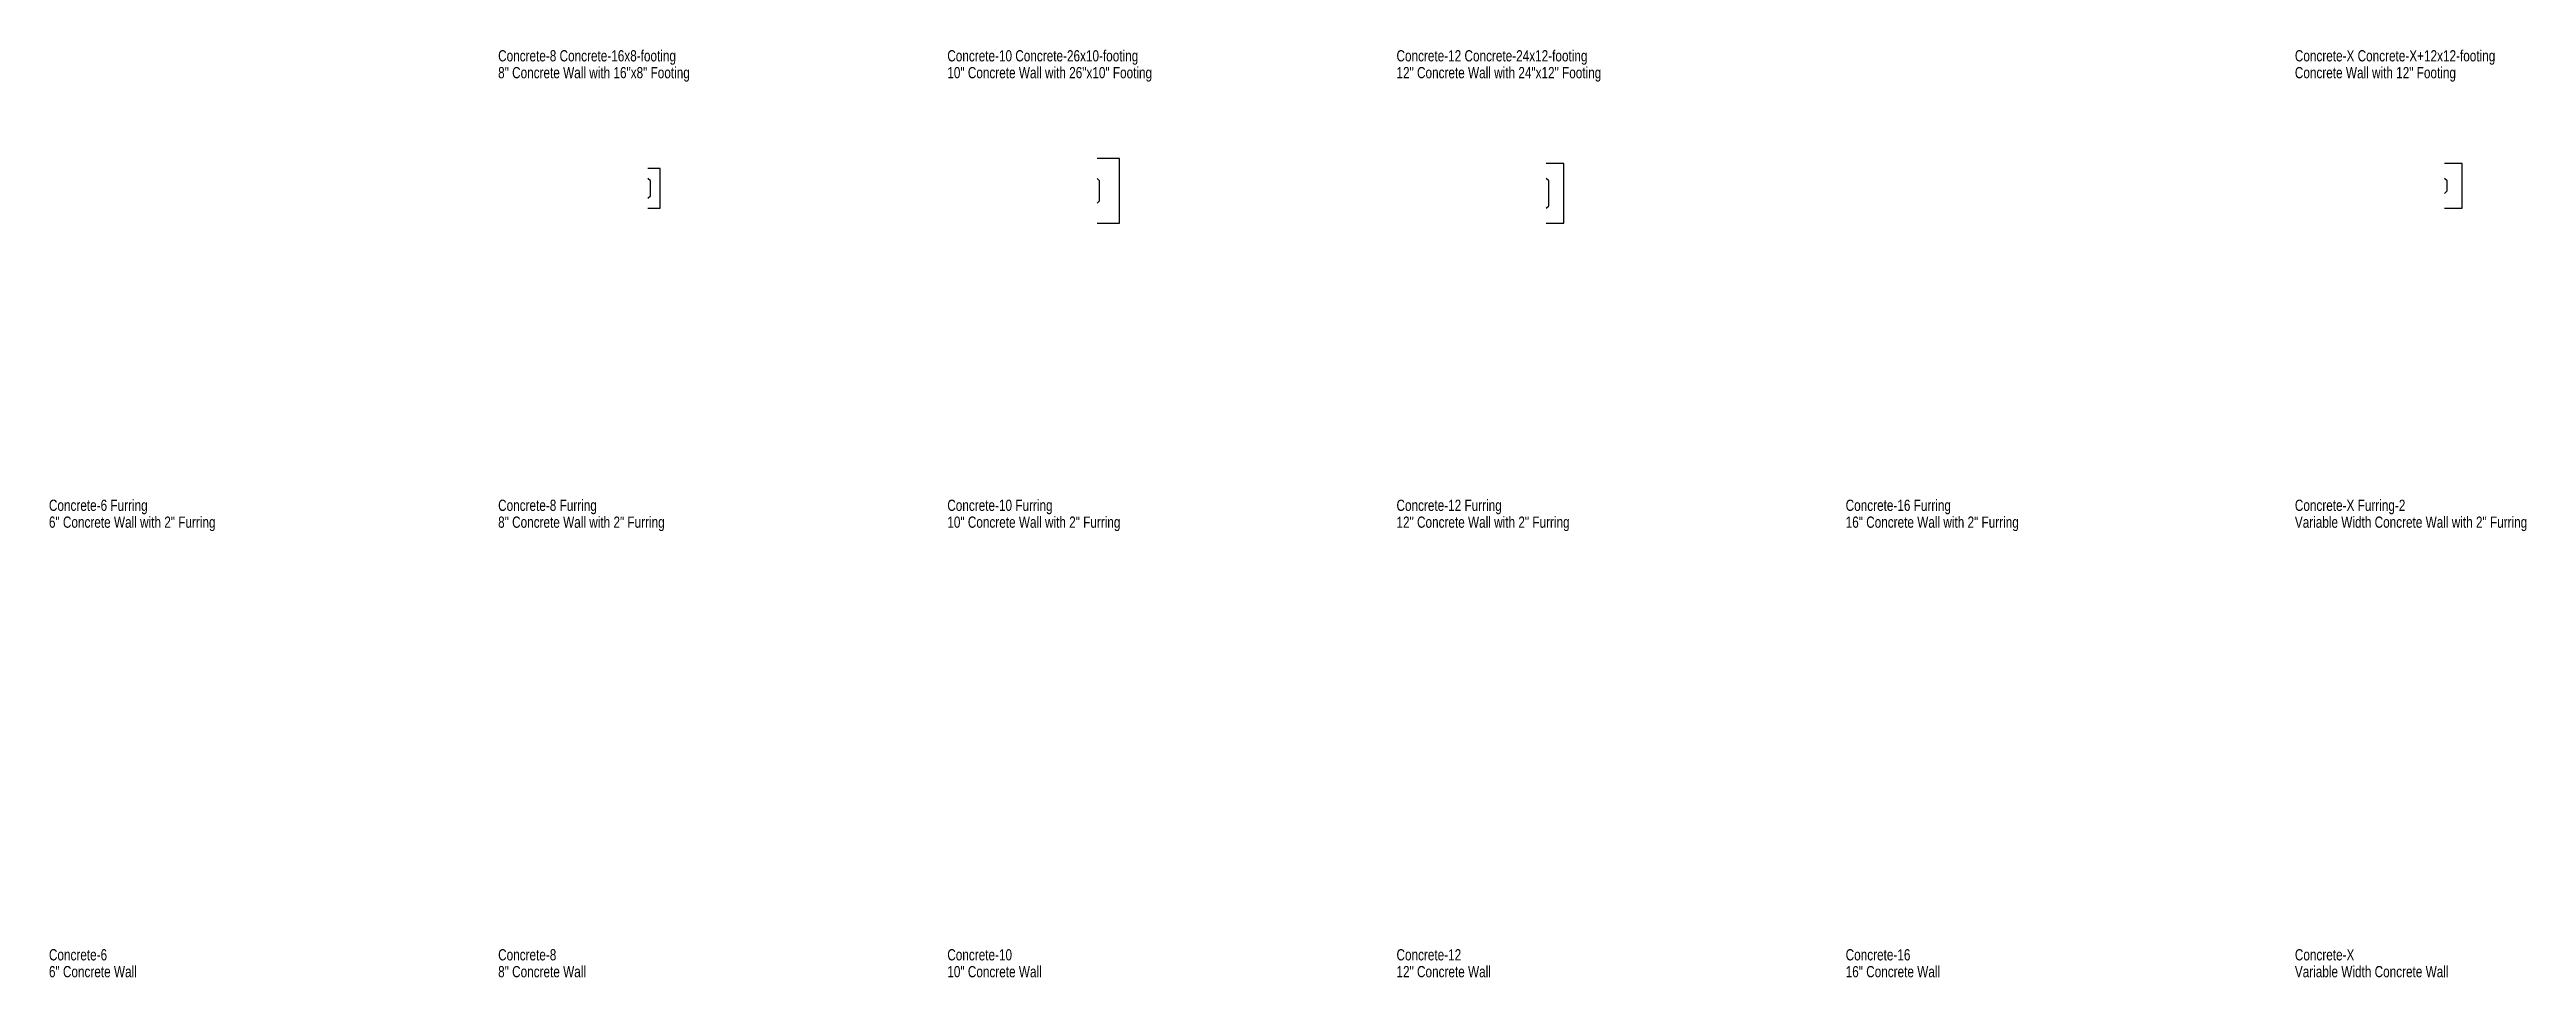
# Model space of a CAD drawing. Header units: inches. Extents: x 2352 to 3345, y -56 to 316.
import ezdxf

# ---------------------------------------------------------------- set-up
doc = ezdxf.new("R2010")
doc.units = ezdxf.units.IN
doc.header["$LTSCALE"] = 0.5
doc.header["$MEASUREMENT"] = 0
doc.linetypes.add('HIDDEN', pattern=[0.375, 0.25, -0.125])
doc.layers.add('X-WallDescriptions', color=5, linetype='HIDDEN')
doc.layers.add('X-WallEndcapPolylines', color=6, linetype='Continuous')
doc.styles.add('Title', font='ARIAL.TTF', dxfattribs={"width": 0.75})

msp = doc.modelspace()

# ---------------------------------------------------------------- linework, layer by layer
at = {"layer": 'X-WallEndcapPolylines'}
for points in [[(2592, 252), (2597, 252), (2597, 268), (2592, 268)], [(2772, 246), (2781, 246), (2781, 272), (2772, 272)], [(2952, 246), (2959, 246), (2959, 270), (2952, 270)], [(3312, 252), (3319, 252), (3319, 270), (3312, 270)], [(2592, 256), (2593, 257), (2593, 263), (2592, 264)], [(2772, 254), (2773, 255), (2773, 263), (2772, 264)], [(2952, 252), (2953, 253), (2953, 263), (2952, 264)], [(3312, 258), (3313, 259), (3313, 263), (3312, 264)]]:
    msp.add_lwpolyline(points, dxfattribs=at)

# ---------------------------------------------------------------- texts
at = {"layer": 'X-WallDescriptions', "style": 'Title', "width": 0.75}
for s, p in [('8" Concrete Wall with 16"x8" Footing', (2532, 304.08)), ('Concrete-8 Concrete-16x8-footing', (2532, 310.83)), ('Concrete-10 Concrete-26x10-footing', (2712, 310.83)), ('10" Concrete Wall with 26"x10" Footing', (2712, 304.08)), ('Concrete-12 Concrete-24x12-footing', (2892, 310.83)), ('12" Concrete Wall with 24"x12" Footing', (2892, 304.08)), ('Concrete-X Concrete-X+12x12-footing', (3252, 310.83)), ('Concrete Wall with 12" Footing', (3252, 304.08)), ('Concrete-6 Furring', (2352, 130.83)), ('Concrete-8 Furring', (2532, 130.83)), ('Concrete-10 Furring', (2712, 130.83)), ('Concrete-12 Furring', (2892, 130.83)), ('Concrete-16 Furring', (3072, 130.83)), ('Concrete-X Furring-2', (3252, 130.83)), ('6" Concrete Wall with 2" Furring', (2352, 124.08)), ('8" Concrete Wall with 2" Furring', (2532, 124.08)), ('10" Concrete Wall with 2" Furring', (2712, 124.08)), ('12" Concrete Wall with 2" Furring', (2892, 124.08)), ('16" Concrete Wall with 2" Furring', (3072, 124.08)), ('Variable Width Concrete Wall with 2" Furring', (3252, 124.08)), ('Concrete-6', (2352, -49.17)), ('Concrete-8', (2532, -49.17)), ('Concrete-10', (2712, -49.17)), ('Concrete-12', (2892, -49.17)), ('Concrete-16', (3072, -49.17)), ('Concrete-X', (3252, -49.17)), ('6" Concrete Wall', (2352, -55.92)), ('8" Concrete Wall', (2532, -55.92)), ('10" Concrete Wall', (2712, -55.92)), ('12" Concrete Wall', (2892, -55.92)), ('16" Concrete Wall', (3072, -55.92)), ('Variable Width Concrete Wall', (3252, -55.92))]:
    msp.add_text(s, height=4.5, dxfattribs=at).set_placement(p)

doc.saveas('drawing.dxf')
